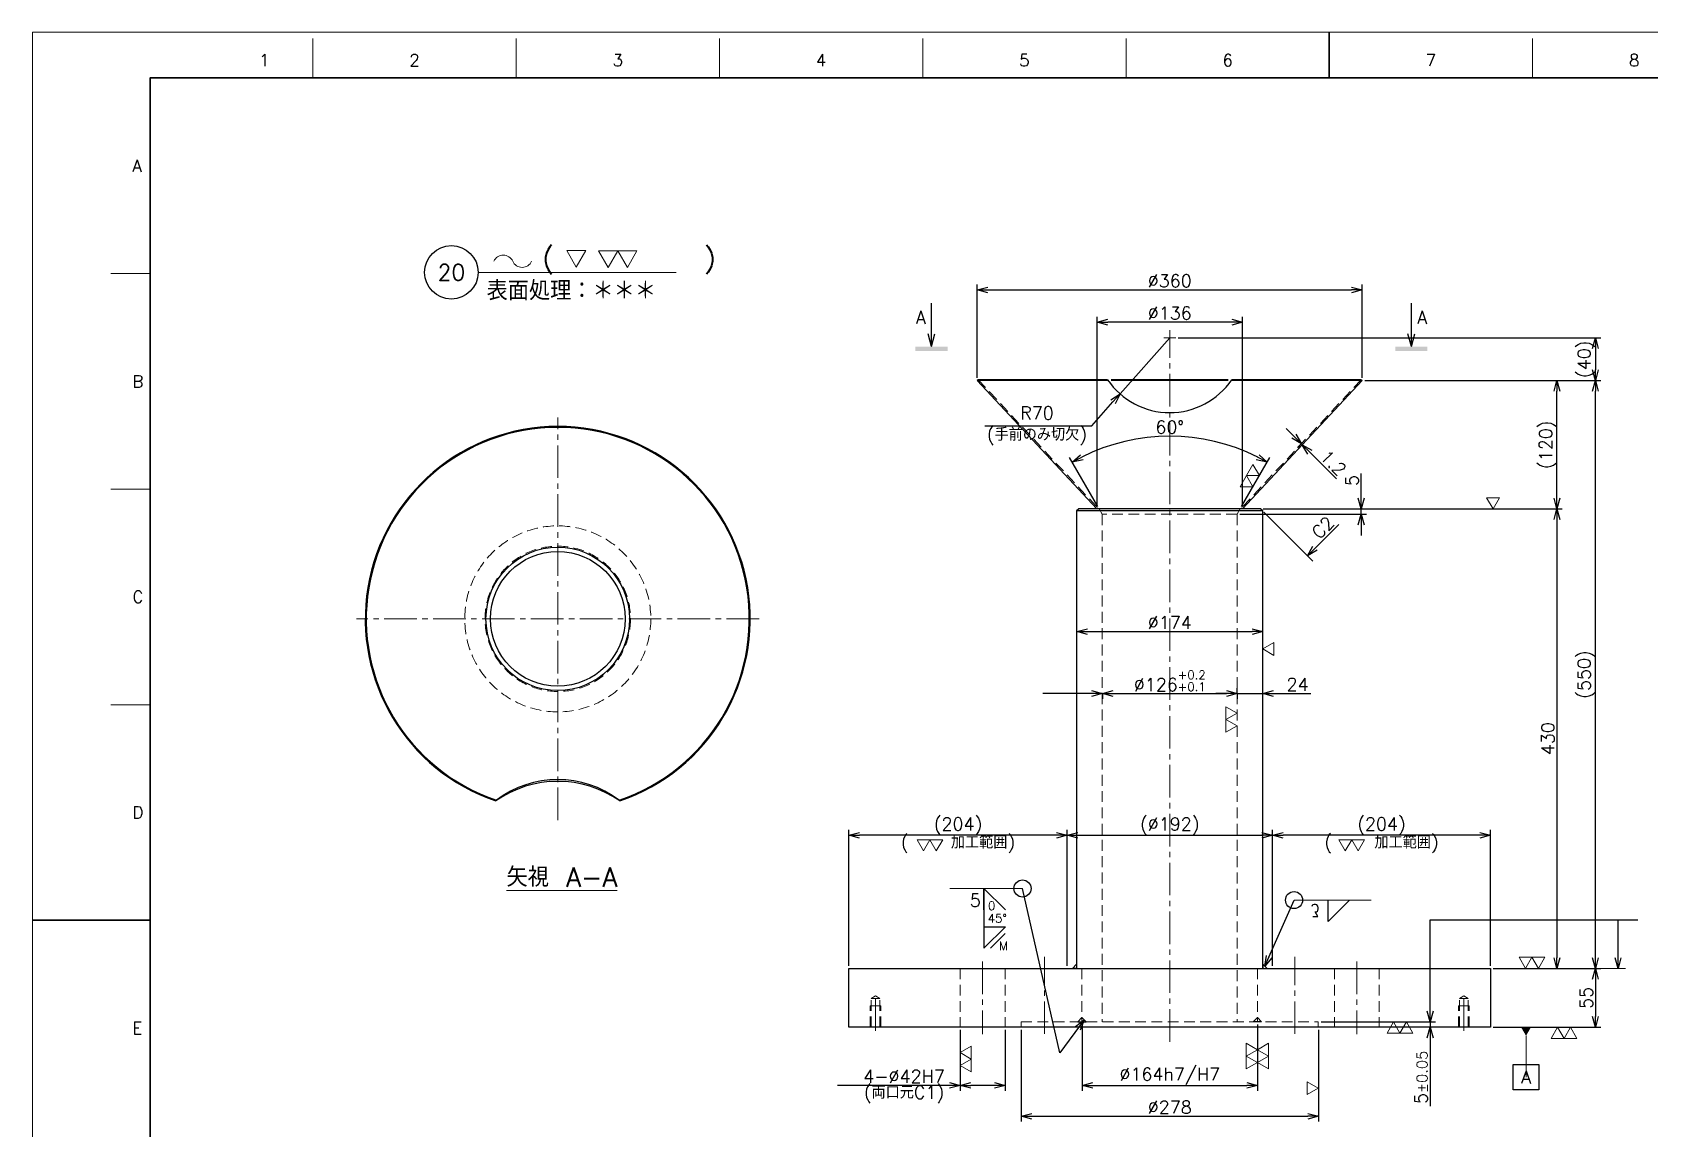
# Model space of a CAD drawing. Header units: millimetres. Extents: x 0 to 2352, y -34 to 1655.
# Drawn here: x 0 to 1512, y 630 to 1655 of the extents above; entities that cross this region are included whole.
import ezdxf
from ezdxf import colors
from ezdxf.entities.mleader import LeaderData, LeaderLine
from ezdxf.enums import TextEntityAlignment as Align
from ezdxf.math import Vec2, Vec3

# ---------------------------------------------------------------- set-up
doc = ezdxf.new("R2010")
doc.units = ezdxf.units.MM
doc.header["$LTSCALE"] = 1.6
doc.header["$PDMODE"] = 99
doc.header["$PDSIZE"] = 1
doc.linetypes.add('CENTER2', pattern=[28.575, 19.05, -3.175, 3.175, -3.175])
doc.linetypes.add('HIDDEN', pattern=[9.525, 6.35, -3.175])
for name, color, linetype, lineweight in [('01_NORMAL', 7, 'Continuous', 25), ('04_HIDDEN', 2, 'HIDDEN', 13), ('05_CENTER', 4, 'CENTER2', 13), ('07_TEXT', 3, 'Continuous', 13), ('08_DIM', 3, 'Continuous', 13), ('90_FRAME', 5, 'Continuous', 35)]:
    doc.layers.add(name, color=color, linetype=linetype, lineweight=lineweight)
doc.layers.add('91_BLANK', color=5, linetype='Continuous', lineweight=0, plot=False)
doc.styles.add('KSS_TXT', font='txt.shx', dxfattribs={"bigfont": 'extfont2.shx'})
doc.styles.get("Standard").update_dxf_attribs({"font": 'txt.shx', "bigfont": 'extfont2.shx'})
doc.dimstyles.new('KSS_DIM', dxfattribs={"dimscale": 4, "dimtxt": 3, "dimasz": 2.5, "dimexe": 1.25, "dimexo": 0.625, "dimtad": 1, "dimdsep": 46, "dimtxsty": 'KSS_TXT', "dimblk": 'OPEN30', "dimcen": 0, "dimazin": 2, "dimtfac": 0.75, "dimtmove": 0, "dimatfit": 3, "dimldrblk": 'OPEN30', "dimfxl": 1.25, "dimtolj": 1, "dimarcsym": 0})
doc.dimstyles.new('KSS_DIM$4', dxfattribs={"dimscale": 4, "dimtxt": 3, "dimasz": 2.5, "dimexe": 1.25, "dimexo": 0.625, "dimtad": 1, "dimtih": 1, "dimtoh": 1, "dimdsep": 46, "dimtxsty": 'KSS_TXT', "dimblk": 'OPEN30', "dimcen": 0, "dimse1": 1, "dimazin": 2, "dimtfac": 0.75, "dimtofl": 0, "dimtmove": 0, "dimatfit": 3, "dimldrblk": 'OPEN30', "dimfxl": 1.25, "dimtolj": 1, "dimarcsym": 0})

# ---------------------------------------------------------------- blocks, each defined once
blk = doc.blocks.new('AM_BALLOON1')
at = {"transparency": 16777216}
blk.add_circle((0, 0), 5, dxfattribs=at)
blk.add_attdef('B_NUMBER', text='', height=3, dxfattribs=at).set_placement((0, 0), align=Align.MIDDLE_CENTER)
blk = doc.blocks.new('_OPEN')
at = {"color": 0, "linetype": 'ByBlock'}
for p, q in [((-1, 0.17), (0, 0)), ((0, 0), (-1, -0.17)), ((0, 0), (-1, 0))]:
    blk.add_line(p, q, dxfattribs=at)
blk = doc.blocks.new('p1ba01')
for p, q in [((0, 0), (-1.5, 2.6)), ((-1.5, 2.6), (1.5, 2.6)), ((1.5, 2.6), (0, 0))]:
    blk.add_line(p, q)
blk = doc.blocks.new('p1ba02')
for p, q in [((-1.5, 2.6), (1.5, 2.6)), ((0, 0), (-1.5, 2.6)), ((1.5, 2.6), (0, 0)), ((3, 0), (1.5, 2.6)), ((1.5, 2.6), (4.5, 2.6)), ((4.5, 2.6), (3, 0))]:
    blk.add_line(p, q)
blk = doc.blocks.new('_Open30')
at = {"color": 0, "linetype": 'ByBlock', "lineweight": -2}
for p, q in [((-1, 0.27), (0, 0)), ((0, 0), (-1, -0.27)), ((0, 0), (-1, 0))]:
    blk.add_line(p, q, dxfattribs=at)
blk = doc.blocks.new('*D142')
at = {"layer": '08_DIM', "color": 0, "lineweight": -2, "transparency": 16777216}
for p, q in [((1000.6, 1037), (1000.6, 1031.9)), ((1010.6, 1036.9), (1116.6, 1036.9)), ((1126.6, 1036.9), (1126.6, 1031.9))]:
    blk.add_line(p, q, dxfattribs=at)
at = {"layer": 'Defpoints', "color": 0, "transparency": 16777216}
for p in [(1000.6, 1039.5), (1126.6, 1039.4), (1126.6, 1036.9)]:
    blk.add_point(p, dxfattribs=at)
at = {"layer": '08_DIM', "color": 0, "lineweight": -2, "transparency": 16777216, "xscale": 10, "yscale": 10, "zscale": 10, "rotation": 180}
blk.add_blockref('_Open30', (1000.6, 1036.9), dxfattribs=at)
at = {"layer": '08_DIM', "color": 0, "lineweight": -2, "transparency": 16777216, "xscale": 10, "yscale": 10, "zscale": 10}
blk.add_blockref('_Open30', (1126.6, 1036.9), dxfattribs=at)
at = {"layer": '08_DIM', "color": 0, "transparency": 16777216, "insert": (1063.6, 1048.8), "char_height": 12, "attachment_point": 5, "style": 'KSS_TXT'}
blk.add_mtext('%%C126{\\H8.000000;\\S+0.2^ +0.1;}', dxfattribs=at)
blk = doc.blocks.new('*D143')
at = {"layer": '08_DIM', "color": 0, "lineweight": -2, "transparency": 16777216}
for p, q in [((976.6, 1094.1), (976.6, 1099.8)), ((986.6, 1094.8), (1140.6, 1094.8)), ((1150.6, 1094.1), (1150.6, 1099.8))]:
    blk.add_line(p, q, dxfattribs=at)
at = {"layer": 'Defpoints', "color": 0, "transparency": 16777216}
for p in [(976.6, 1091.6), (1150.6, 1094.8), (1150.6, 1091.6)]:
    blk.add_point(p, dxfattribs=at)
at = {"layer": '08_DIM', "color": 0, "lineweight": -2, "transparency": 16777216, "xscale": 10, "yscale": 10, "zscale": 10, "rotation": 180}
blk.add_blockref('_Open30', (976.6, 1094.8), dxfattribs=at)
at = {"layer": '08_DIM', "color": 0, "lineweight": -2, "transparency": 16777216, "xscale": 10, "yscale": 10, "zscale": 10}
blk.add_blockref('_Open30', (1150.6, 1094.8), dxfattribs=at)
at = {"layer": '08_DIM', "color": 0, "transparency": 16777216, "insert": (1063.6, 1103.3), "char_height": 12, "attachment_point": 5, "style": 'KSS_TXT'}
blk.add_mtext('\\A1;%%C174', dxfattribs=at)
blk = doc.blocks.new('*D144')
at = {"layer": '08_DIM', "color": 0, "lineweight": -2, "transparency": 16777216}
for p, q in [((981.6, 727.2), (981.6, 665.3)), ((1145.6, 727.2), (1145.6, 665.3)), ((991.6, 670.3), (1135.6, 670.3))]:
    blk.add_line(p, q, dxfattribs=at)
at = {"layer": 'Defpoints', "color": 0, "transparency": 16777216}
for p in [(981.6, 729.7), (1145.6, 729.7), (1145.6, 670.3)]:
    blk.add_point(p, dxfattribs=at)
at = {"layer": '08_DIM', "color": 0, "lineweight": -2, "transparency": 16777216, "xscale": 10, "yscale": 10, "zscale": 10, "rotation": 180}
blk.add_blockref('_Open30', (981.6, 670.3), dxfattribs=at)
at = {"layer": '08_DIM', "color": 0, "lineweight": -2, "transparency": 16777216, "xscale": 10, "yscale": 10, "zscale": 10}
blk.add_blockref('_Open30', (1145.6, 670.3), dxfattribs=at)
at = {"layer": '08_DIM', "color": 0, "transparency": 16777216, "insert": (1063.6, 678.8), "char_height": 12, "attachment_point": 5, "style": 'KSS_TXT'}
blk.add_mtext('\\A1;%%C164h7/H7', dxfattribs=at)
blk = doc.blocks.new('*D145')
at = {"layer": '08_DIM', "color": 0, "lineweight": -2, "transparency": 16777216}
for p, q in [((924.6, 722.2), (924.6, 636.4)), ((1202.6, 722.2), (1202.6, 636.4)), ((934.6, 641.4), (1192.6, 641.4))]:
    blk.add_line(p, q, dxfattribs=at)
at = {"layer": 'Defpoints', "color": 0, "transparency": 16777216}
for p in [(924.6, 724.7), (1202.6, 724.7), (1202.6, 641.4)]:
    blk.add_point(p, dxfattribs=at)
at = {"layer": '08_DIM', "color": 0, "lineweight": -2, "transparency": 16777216, "xscale": 10, "yscale": 10, "zscale": 10, "rotation": 180}
blk.add_blockref('_Open30', (924.6, 641.4), dxfattribs=at)
at = {"layer": '08_DIM', "color": 0, "lineweight": -2, "transparency": 16777216, "xscale": 10, "yscale": 10, "zscale": 10}
blk.add_blockref('_Open30', (1202.6, 641.4), dxfattribs=at)
at = {"layer": '08_DIM', "color": 0, "transparency": 16777216, "insert": (1063.6, 649.9), "char_height": 12, "attachment_point": 5, "style": 'KSS_TXT'}
blk.add_mtext('\\A1;%%C278', dxfattribs=at)
blk = doc.blocks.new('*D146')
at = {"layer": '08_DIM', "color": 0, "lineweight": -2, "transparency": 16777216}
for p, q in [((1116.6, 1036.9), (1106.6, 1036.9)), ((1126.6, 1037), (1126.6, 1041.9)), ((1126.6, 1036.9), (1150.6, 1036.9)), ((1150.6, 1037), (1150.6, 1041.9)), ((1150.6, 1036.9), (1195.6, 1036.9)), ((1160.6, 1036.9), (1170.6, 1036.9))]:
    blk.add_line(p, q, dxfattribs=at)
at = {"layer": 'Defpoints', "color": 0, "transparency": 16777216}
for p in [(1126.6, 1034.5), (1150.6, 1036.9), (1150.6, 1034.5)]:
    blk.add_point(p, dxfattribs=at)
at = {"layer": '08_DIM', "color": 0, "lineweight": -2, "transparency": 16777216, "xscale": 10, "yscale": 10, "zscale": 10}
blk.add_blockref('_Open30', (1126.6, 1036.9), dxfattribs=at)
at = {"layer": '08_DIM', "color": 0, "lineweight": -2, "transparency": 16777216, "xscale": 10, "yscale": 10, "zscale": 10, "rotation": 180}
blk.add_blockref('_Open30', (1150.6, 1036.9), dxfattribs=at)
at = {"layer": '08_DIM', "color": 0, "transparency": 16777216, "insert": (1183.1, 1045.4), "char_height": 12, "attachment_point": 5, "style": 'KSS_TXT'}
blk.add_mtext('\\A1;24', dxfattribs=at)
blk = doc.blocks.new('*D161')
at = {"layer": '08_DIM', "color": 0, "lineweight": -2, "transparency": 16777216}
for p, q in [((867.6, 722.2), (867.6, 665.3)), ((909.6, 722.2), (909.6, 665.3)), ((867.6, 670.3), (772.6, 670.3)), ((899.6, 670.3), (877.6, 670.3))]:
    blk.add_line(p, q, dxfattribs=at)
at = {"layer": 'Defpoints', "color": 0, "transparency": 16777216}
for p in [(867.6, 724.7), (909.6, 724.7), (867.6, 670.3)]:
    blk.add_point(p, dxfattribs=at)
at = {"layer": '08_DIM', "color": 0, "lineweight": -2, "transparency": 16777216, "xscale": 10, "yscale": 10, "zscale": 10, "rotation": 180}
blk.add_blockref('_Open30', (867.6, 670.3), dxfattribs=at)
at = {"layer": '08_DIM', "color": 0, "lineweight": -2, "transparency": 16777216, "xscale": 10, "yscale": 10, "zscale": 10}
blk.add_blockref('_Open30', (909.6, 670.3), dxfattribs=at)
at = {"layer": '08_DIM', "color": 0, "transparency": 16777216, "char_height": 12, "attachment_point": 5, "style": 'KSS_TXT'}
for s, insert in [('\\A1;4-%%C42H7', (815.1, 678.8)), ('\\A1;(両口元C1)', (815.1, 661.8))]:
    blk.add_mtext(s, dxfattribs=dict(at, insert=insert))
blk = doc.blocks.new('Weld-line')
blk.add_line((0, 0), (1, 0))
blk = doc.blocks.new('p1ba05')
for centre, start, end in [((-2.95, 0.29), 24.2276, 155.5758), ((0, 1.62), 204.2276, 335.5758)]:
    blk.add_arc(centre, 1.62, start, end)
blk = doc.blocks.new('*D169')
at = {"layer": '08_DIM', "color": 0, "lineweight": -2, "transparency": 16777216}
for p, q in [((990.6, 1287.4), (1010.5, 1309.8)), ((890.7, 1287.4), (990.6, 1287.4))]:
    blk.add_line(p, q, dxfattribs=at)
at = {"layer": 'Defpoints', "color": 0, "transparency": 16777216}
for p in [(1063.6, 1369.7), (1017.1, 1317.3)]:
    blk.add_point(p, dxfattribs=at)
at = {"layer": '08_DIM', "color": 0, "lineweight": -2, "transparency": 16777216, "xscale": 10, "yscale": 10, "zscale": 10, "rotation": 48.41792860624256}
blk.add_blockref('_Open30', (1017.1, 1317.3), dxfattribs=at)
at = {"layer": '08_DIM', "color": 0, "transparency": 16777216, "insert": (939.4, 1287.4), "char_height": 12, "attachment_point": 5, "style": 'KSS_TXT'}
blk.add_mtext('\\A1;R70\\P(手前のみ切欠)', dxfattribs=at)
blk = doc.blocks.new('*D170')
at = {"layer": '08_DIM', "color": 0, "lineweight": -2, "transparency": 16777216}
for p, q in [((1151.1, 1209.7), (1430.7, 1209.7)), ((1425.7, 1199.7), (1425.7, 789.7)), ((1366.1, 779.7), (1430.7, 779.7))]:
    blk.add_line(p, q, dxfattribs=at)
at = {"layer": 'Defpoints', "color": 0, "transparency": 16777216}
for p in [(1148.6, 1209.7), (1363.6, 779.7), (1425.7, 779.7)]:
    blk.add_point(p, dxfattribs=at)
at = {"layer": '08_DIM', "color": 0, "lineweight": -2, "transparency": 16777216, "xscale": 10, "yscale": 10, "zscale": 10}
for p, rotation in [((1425.7, 1209.7), 90), ((1425.7, 779.7), 270)]:
    blk.add_blockref('_Open30', p, dxfattribs=dict(at, rotation=rotation))
at = {"layer": '08_DIM', "color": 0, "transparency": 16777216, "insert": (1417.2, 994.7), "char_height": 12, "attachment_point": 5, "rotation": 90, "style": 'KSS_TXT'}
blk.add_mtext('\\A1;430', dxfattribs=at)
blk = doc.blocks.new('*D171')
at = {"layer": '08_DIM', "color": 0, "lineweight": -2, "transparency": 16777216}
for p, q in [((1246.1, 1329.7), (1430.7, 1329.7)), ((1425.7, 1219.7), (1425.7, 1319.7)), ((1151.1, 1209.7), (1430.7, 1209.7))]:
    blk.add_line(p, q, dxfattribs=at)
at = {"layer": 'Defpoints', "color": 0, "transparency": 16777216}
for p in [(1243.6, 1329.7), (1425.7, 1329.7), (1148.6, 1209.7)]:
    blk.add_point(p, dxfattribs=at)
at = {"layer": '08_DIM', "color": 0, "lineweight": -2, "transparency": 16777216, "xscale": 10, "yscale": 10, "zscale": 10}
for p, rotation in [((1425.7, 1329.7), 90), ((1425.7, 1209.7), 270)]:
    blk.add_blockref('_Open30', p, dxfattribs=dict(at, rotation=rotation))
at = {"layer": '08_DIM', "color": 0, "transparency": 16777216, "insert": (1417.2, 1269.7), "char_height": 12, "attachment_point": 5, "rotation": 90, "style": 'KSS_TXT'}
blk.add_mtext('\\A1;(120)', dxfattribs=at)
blk = doc.blocks.new('*D172')
at = {"layer": '08_DIM', "color": 0, "lineweight": -2, "transparency": 16777216}
for p, q in [((1366.1, 779.7), (1466.6, 779.7)), ((1461.6, 769.7), (1461.6, 734.7)), ((1366.1, 724.7), (1466.6, 724.7))]:
    blk.add_line(p, q, dxfattribs=at)
at = {"layer": 'Defpoints', "color": 0, "transparency": 16777216}
for p in [(1363.6, 779.7), (1363.6, 724.7), (1461.6, 724.7)]:
    blk.add_point(p, dxfattribs=at)
at = {"layer": '08_DIM', "color": 0, "lineweight": -2, "transparency": 16777216, "xscale": 10, "yscale": 10, "zscale": 10}
for p, rotation in [((1461.6, 779.7), 90), ((1461.6, 724.7), 270)]:
    blk.add_blockref('_Open30', p, dxfattribs=dict(at, rotation=rotation))
at = {"layer": '08_DIM', "color": 0, "transparency": 16777216, "insert": (1453.1, 752.2), "char_height": 12, "attachment_point": 5, "rotation": 90, "style": 'KSS_TXT'}
blk.add_mtext('\\A1;55', dxfattribs=at)
blk = doc.blocks.new('*D173')
at = {"layer": '08_DIM', "color": 0, "lineweight": -2, "transparency": 16777216}
for p, q in [((1246.1, 1329.7), (1466.6, 1329.7)), ((1461.6, 789.7), (1461.6, 1319.7)), ((1366.1, 779.7), (1466.6, 779.7))]:
    blk.add_line(p, q, dxfattribs=at)
at = {"layer": 'Defpoints', "color": 0, "transparency": 16777216}
for p in [(1243.6, 1329.7), (1461.6, 1329.7), (1363.6, 779.7)]:
    blk.add_point(p, dxfattribs=at)
at = {"layer": '08_DIM', "color": 0, "lineweight": -2, "transparency": 16777216, "xscale": 10, "yscale": 10, "zscale": 10}
for p, rotation in [((1461.6, 1329.7), 90), ((1461.6, 779.7), 270)]:
    blk.add_blockref('_Open30', p, dxfattribs=dict(at, rotation=rotation))
at = {"layer": '08_DIM', "color": 0, "transparency": 16777216, "insert": (1453.1, 1054.7), "char_height": 12, "attachment_point": 5, "rotation": 90, "style": 'KSS_TXT'}
blk.add_mtext('\\A1;(550)', dxfattribs=at)
blk = doc.blocks.new('*D174')
at = {"layer": '08_DIM', "color": 0, "lineweight": -2, "transparency": 16777216}
for p, q in [((1307.1, 739.7), (1307.1, 749.7)), ((1205.1, 729.7), (1312.1, 729.7)), ((1307.1, 729.7), (1307.1, 724.7)), ((1309.6, 724.7), (1302.1, 724.7)), ((1307.1, 714.7), (1307.1, 650.9))]:
    blk.add_line(p, q, dxfattribs=at)
at = {"layer": 'Defpoints', "color": 0, "transparency": 16777216}
for p in [(1202.6, 729.7), (1307.1, 724.7), (1312.1, 724.7)]:
    blk.add_point(p, dxfattribs=at)
at = {"layer": '08_DIM', "color": 0, "lineweight": -2, "transparency": 16777216, "xscale": 10, "yscale": 10, "zscale": 10}
for p, rotation in [((1307.1, 729.7), 270), ((1307.1, 724.7), 90)]:
    blk.add_blockref('_Open30', p, dxfattribs=dict(at, rotation=rotation))
at = {"layer": '08_DIM', "color": 0, "transparency": 16777216, "insert": (1298.6, 677.8), "char_height": 12, "attachment_point": 5, "rotation": 90, "style": 'KSS_TXT'}
blk.add_mtext('5{\\H10.000000;%%p0.05}', dxfattribs=at)
blk = doc.blocks.new('AM_DATUM')
at = {"transparency": 16777216}
blk.add_lwpolyline([(3, -3), (-3, -3), (-3, 3), (3, 3)], close=True, dxfattribs=at)
blk.add_attdef('DATUM', text='', height=3, dxfattribs=at).set_placement((0, 0), align=Align.MIDDLE)
blk = doc.blocks.new('_DatumFilled')
at = {"color": 0, "linetype": 'ByBlock'}
blk.add_solid([(0, 0.58), (-1, 0), (0, -0.58)], dxfattribs=at)
blk = doc.blocks.new('*D175')
at = {"layer": '08_DIM', "color": 0, "lineweight": -2, "transparency": 16777216}
for p, q in [((883.6, 1332.2), (883.6, 1419.5)), ((893.6, 1414.5), (1233.6, 1414.5)), ((1243.6, 1332.2), (1243.6, 1419.5))]:
    blk.add_line(p, q, dxfattribs=at)
at = {"layer": 'Defpoints', "color": 0, "transparency": 16777216}
for p in [(1243.6, 1414.5), (883.6, 1329.7), (1243.6, 1329.7)]:
    blk.add_point(p, dxfattribs=at)
at = {"layer": '08_DIM', "color": 0, "lineweight": -2, "transparency": 16777216, "xscale": 10, "yscale": 10, "zscale": 10, "rotation": 180}
blk.add_blockref('_Open30', (883.6, 1414.5), dxfattribs=at)
at = {"layer": '08_DIM', "color": 0, "lineweight": -2, "transparency": 16777216, "xscale": 10, "yscale": 10, "zscale": 10}
blk.add_blockref('_Open30', (1243.6, 1414.5), dxfattribs=at)
at = {"layer": '08_DIM', "color": 0, "transparency": 16777216, "insert": (1063.6, 1423), "char_height": 12, "attachment_point": 5, "style": 'KSS_TXT'}
blk.add_mtext('\\A1;%%C360', dxfattribs=at)
blk = doc.blocks.new('*D176')
at = {"layer": '08_DIM', "color": 0, "lineweight": -2, "transparency": 16777216}
for p, q in [((995.6, 1212.2), (995.6, 1389.3)), ((1121.6, 1384.3), (1005.6, 1384.3)), ((1131.6, 1212.2), (1131.6, 1389.3))]:
    blk.add_line(p, q, dxfattribs=at)
at = {"layer": 'Defpoints', "color": 0, "transparency": 16777216}
for p in [(995.6, 1384.3), (995.6, 1209.7), (1131.6, 1209.7)]:
    blk.add_point(p, dxfattribs=at)
at = {"layer": '08_DIM', "color": 0, "lineweight": -2, "transparency": 16777216, "xscale": 10, "yscale": 10, "zscale": 10, "rotation": 180}
blk.add_blockref('_Open30', (995.6, 1384.3), dxfattribs=at)
at = {"layer": '08_DIM', "color": 0, "lineweight": -2, "transparency": 16777216, "xscale": 10, "yscale": 10, "zscale": 10}
blk.add_blockref('_Open30', (1131.6, 1384.3), dxfattribs=at)
at = {"layer": '08_DIM', "color": 0, "transparency": 16777216, "insert": (1063.6, 1392.8), "char_height": 12, "attachment_point": 5, "style": 'KSS_TXT'}
blk.add_mtext('\\A1;%%C136', dxfattribs=at)
blk = doc.blocks.new('*D177')
at = {"layer": '08_DIM', "color": 0, "lineweight": -2, "transparency": 16777216}
for p, q in [((1242.6, 1219.7), (1242.6, 1242.7)), ((1129.1, 1204.7), (1247.6, 1204.7)), ((1151.1, 1209.7), (1247.6, 1209.7)), ((1242.6, 1204.7), (1242.6, 1209.7)), ((1242.6, 1194.7), (1242.6, 1184.7))]:
    blk.add_line(p, q, dxfattribs=at)
at = {"layer": 'Defpoints', "color": 0, "transparency": 16777216}
for p in [(1126.6, 1204.7), (1148.6, 1209.7), (1242.6, 1209.7)]:
    blk.add_point(p, dxfattribs=at)
at = {"layer": '08_DIM', "color": 0, "lineweight": -2, "transparency": 16777216, "xscale": 10, "yscale": 10, "zscale": 10}
for p, rotation in [((1242.6, 1209.7), 270), ((1242.6, 1204.7), 90)]:
    blk.add_blockref('_Open30', p, dxfattribs=dict(at, rotation=rotation))
at = {"layer": '08_DIM', "color": 0, "transparency": 16777216, "insert": (1234.1, 1236.2), "char_height": 12, "attachment_point": 5, "rotation": 90, "style": 'KSS_TXT'}
blk.add_mtext('\\A1;5', dxfattribs=at)
blk = doc.blocks.new('*D178')
at = {"layer": '08_DIM', "color": 0, "lineweight": -2, "transparency": 16777216}
for p, q in [((996.4, 1211.9), (970, 1257.6)), ((1130.7, 1211.9), (1157.1, 1257.6))]:
    blk.add_line(p, q, dxfattribs=at)
blk.add_arc((1063.6, 1095.6), 182.1, 63.1475, 116.8525, dxfattribs=at)
at = {"layer": 'Defpoints', "color": 0, "transparency": 16777216}
for p in [(1095.2, 1274.9), (997.7, 1209.7), (1000.6, 1204.7), (1126.6, 1204.7), (1129.4, 1209.7)]:
    blk.add_point(p, dxfattribs=at)
at = {"layer": '08_DIM', "color": 0, "lineweight": -2, "transparency": 16777216, "xscale": 10, "yscale": 10, "zscale": 10}
for p, rotation in [((972.5, 1253.2), 208.4262660073327), ((1154.6, 1253.2), 331.5737339926673)]:
    blk.add_blockref('_Open30', p, dxfattribs=dict(at, rotation=rotation))
at = {"layer": '08_DIM', "color": 0, "transparency": 16777216, "insert": (1063.6, 1286.1), "char_height": 12, "attachment_point": 5, "style": 'KSS_TXT'}
blk.add_mtext('\\A1;60%%d', dxfattribs=at)
blk = doc.blocks.new('*D179')
at = {"layer": '08_DIM', "color": 0, "lineweight": -2, "transparency": 16777216}
blk.add_line((1199.5, 1172.9), (1221.7, 1195), dxfattribs=at)
at = {"layer": 'Defpoints', "color": 0, "transparency": 16777216}
for p in [(1233.2, 1206.6), (1233.2, 1206.6), (1192.4, 1165.8)]:
    blk.add_point(p, dxfattribs=at)
at = {"layer": '08_DIM', "color": 0, "lineweight": -2, "transparency": 16777216, "xscale": 10, "yscale": 10, "zscale": 10, "rotation": 225.0000000000001}
blk.add_blockref('_Open30', (1192.4, 1165.8), dxfattribs=at)
at = {"layer": '08_DIM', "color": 0, "transparency": 16777216, "insert": (1206.8, 1192.2), "char_height": 12, "attachment_point": 5, "rotation": 45, "style": 'KSS_TXT'}
blk.add_mtext('\\A1;C2', dxfattribs=at)
blk = doc.blocks.new('*D180')
at = {"layer": '08_DIM', "color": 0, "lineweight": -2, "transparency": 16777216}
for p, q in [((1179.6, 1277.6), (1172.5, 1284.7)), ((1186.7, 1270.6), (1187.5, 1269.7)), ((1185.3, 1269.2), (1183.2, 1267)), ((1186.2, 1268.4), (1184, 1266.2)), ((1194.6, 1262.6), (1219.4, 1237.9))]:
    blk.add_line(p, q, dxfattribs=at)
at = {"layer": 'Defpoints', "color": 0, "transparency": 16777216}
for p in [(1187.1, 1271), (1187.5, 1269.7), (1188, 1270.1)]:
    blk.add_point(p, dxfattribs=at)
at = {"layer": '08_DIM', "color": 0, "lineweight": -2, "transparency": 16777216, "xscale": 10, "yscale": 10, "zscale": 10}
for p, rotation in [((1186.7, 1270.6), 315), ((1187.5, 1269.7), 135)]:
    blk.add_blockref('_Open30', p, dxfattribs=dict(at, rotation=rotation))
at = {"layer": '08_DIM', "color": 0, "transparency": 16777216, "insert": (1216.5, 1252.7), "char_height": 12, "attachment_point": 5, "rotation": 315, "style": 'KSS_TXT'}
blk.add_mtext('\\A1;1.2', dxfattribs=at)
blk = doc.blocks.new('*D181')
at = {"layer": '08_DIM', "color": 0, "lineweight": -2, "transparency": 16777216}
for p, q in [((967.6, 782.2), (967.6, 909.3)), ((1159.6, 782.2), (1159.6, 909.3)), ((977.6, 904.3), (1149.6, 904.3))]:
    blk.add_line(p, q, dxfattribs=at)
at = {"layer": 'Defpoints', "color": 0, "transparency": 16777216}
for p in [(1159.6, 904.3), (967.6, 779.7), (1159.6, 779.7)]:
    blk.add_point(p, dxfattribs=at)
at = {"layer": '08_DIM', "color": 0, "lineweight": -2, "transparency": 16777216, "xscale": 10, "yscale": 10, "zscale": 10, "rotation": 180}
blk.add_blockref('_Open30', (967.6, 904.3), dxfattribs=at)
at = {"layer": '08_DIM', "color": 0, "lineweight": -2, "transparency": 16777216, "xscale": 10, "yscale": 10, "zscale": 10}
blk.add_blockref('_Open30', (1159.6, 904.3), dxfattribs=at)
at = {"layer": '08_DIM', "color": 0, "transparency": 16777216, "insert": (1063.6, 912.8), "char_height": 12, "attachment_point": 5, "style": 'KSS_TXT'}
blk.add_mtext('\\A1;(%%C192)', dxfattribs=at)
blk = doc.blocks.new('*D182')
at = {"layer": '08_DIM', "color": 0, "lineweight": -2, "transparency": 16777216}
for p, q in [((1159.6, 782.2), (1159.6, 909.3)), ((1363.6, 782.2), (1363.6, 909.3)), ((1353.6, 904.3), (1169.6, 904.3))]:
    blk.add_line(p, q, dxfattribs=at)
at = {"layer": 'Defpoints', "color": 0, "transparency": 16777216}
for p in [(1159.6, 904.3), (1159.6, 779.7), (1363.6, 779.7)]:
    blk.add_point(p, dxfattribs=at)
at = {"layer": '08_DIM', "color": 0, "lineweight": -2, "transparency": 16777216, "xscale": 10, "yscale": 10, "zscale": 10, "rotation": 180}
blk.add_blockref('_Open30', (1159.6, 904.3), dxfattribs=at)
at = {"layer": '08_DIM', "color": 0, "lineweight": -2, "transparency": 16777216, "xscale": 10, "yscale": 10, "zscale": 10}
blk.add_blockref('_Open30', (1363.6, 904.3), dxfattribs=at)
at = {"layer": '08_DIM', "color": 0, "transparency": 16777216, "char_height": 12, "attachment_point": 5, "style": 'KSS_TXT'}
for s, insert in [('\\A1;(204)', (1261.6, 912.8)), ('\\A1;(\u3000\u3000\u3000加工範囲)', (1261.6, 895.8))]:
    blk.add_mtext(s, dxfattribs=dict(at, insert=insert))
blk = doc.blocks.new('*D183')
at = {"layer": '08_DIM', "color": 0, "lineweight": -2, "transparency": 16777216}
for p, q in [((763.6, 782.2), (763.6, 909.3)), ((967.6, 782.2), (967.6, 909.3)), ((957.6, 904.3), (773.6, 904.3))]:
    blk.add_line(p, q, dxfattribs=at)
at = {"layer": 'Defpoints', "color": 0, "transparency": 16777216}
for p in [(763.6, 904.3), (763.6, 779.7), (967.6, 779.7)]:
    blk.add_point(p, dxfattribs=at)
at = {"layer": '08_DIM', "color": 0, "lineweight": -2, "transparency": 16777216, "xscale": 10, "yscale": 10, "zscale": 10, "rotation": 180}
blk.add_blockref('_Open30', (763.6, 904.3), dxfattribs=at)
at = {"layer": '08_DIM', "color": 0, "lineweight": -2, "transparency": 16777216, "xscale": 10, "yscale": 10, "zscale": 10}
blk.add_blockref('_Open30', (967.6, 904.3), dxfattribs=at)
at = {"layer": '08_DIM', "color": 0, "transparency": 16777216, "char_height": 12, "attachment_point": 5, "style": 'KSS_TXT'}
for s, insert in [('\\A1;(204)', (865.6, 912.8)), ('\\A1;(\u3000\u3000\u3000加工範囲)', (865.6, 895.8))]:
    blk.add_mtext(s, dxfattribs=dict(at, insert=insert))
blk = doc.blocks.new('seca03')
for q in [(0, 10.64), (-0.8, 3.5), (0.8, 3.5)]:
    blk.add_line((0, 0.5), q)
blk.add_solid([(-3.76, -0.5), (3.76, -0.5), (-3.76, 0.5), (3.76, 0.5)])
blk.add_attdef('A', text='', height=3).set_placement((-2.5, 7.37), align=Align.MIDDLE)
blk = doc.blocks.new('seca04')
for q in [(0, 10.64), (-0.8, 3.5), (0.8, 3.5)]:
    blk.add_line((0, 0.5), q)
blk.add_solid([(3.76, -0.5), (-3.76, -0.5), (3.76, 0.5), (-3.76, 0.5)])
blk.add_attdef('A', text='', height=3).set_placement((2.5, 7.37), align=Align.MIDDLE)
blk = doc.blocks.new('*D188')
at = {"layer": '08_DIM', "color": 0, "lineweight": -2, "transparency": 16777216}
for p, q in [((1071.6, 1369.7), (1466.6, 1369.7)), ((1461.6, 1359.7), (1461.6, 1339.7)), ((1246.1, 1329.7), (1466.6, 1329.7))]:
    blk.add_line(p, q, dxfattribs=at)
at = {"layer": 'Defpoints', "color": 0, "transparency": 16777216}
for p in [(1069.1, 1369.7), (1243.6, 1329.7), (1461.6, 1329.7)]:
    blk.add_point(p, dxfattribs=at)
at = {"layer": '08_DIM', "color": 0, "lineweight": -2, "transparency": 16777216, "xscale": 10, "yscale": 10, "zscale": 10}
for p, rotation in [((1461.6, 1369.7), 90), ((1461.6, 1329.7), 270)]:
    blk.add_blockref('_Open30', p, dxfattribs=dict(at, rotation=rotation))
at = {"layer": '08_DIM', "color": 0, "transparency": 16777216, "insert": (1453.1, 1349.7), "char_height": 12, "attachment_point": 5, "rotation": 90, "style": 'KSS_TXT'}
blk.add_mtext('\\A1;(40)', dxfattribs=at)

msp = doc.modelspace()

# ---------------------------------------------------------------- linework, layer by layer
at = {"color": 0}
for p, q in [((884.428, 1330.506), (883.551, 1329.688)), ((883.551, 1329.688), (995.551, 1209.688)), ((1243.551, 1329.688), (1131.551, 1209.688)), ((1242.674, 1330.506), (1243.551, 1329.688)), ((1150.551, 1207.688), (976.551, 1207.688)), ((433.33, 936.368), (433.891, 937.104)), ((549.344, 936.368), (548.783, 937.104))]:
    msp.add_line(p, q, dxfattribs=at)
for p, q in [((1006.105, 1329.688), (883.551, 1329.688)), ((1005.544, 1330.506), (884.428, 1330.506)), ((1118.216, 1330.506), (1008.886, 1330.506)), ((1118.216, 1329.688), (1008.886, 1329.688)), ((1243.551, 1329.688), (1120.997, 1329.688)), ((1242.674, 1330.506), (1121.558, 1330.506))]:
    msp.add_line(p, q)
at = {"color": 3}
for p, q in [((889.885, 854.509), (909.885, 834.509)), ((889.885, 834.509), (889.885, 854.509)), ((889.885, 854.509), (889.885, 798.509)), ((1231.843, 843.637), (1211.843, 823.637)), ((1211.843, 823.637), (1211.843, 843.637)), ((889.885, 818.509), (909.885, 818.509)), ((909.885, 818.509), (889.885, 798.509)), ((909.735, 812.473), (895.92, 798.657))]:
    msp.add_line(p, q, dxfattribs=at)
at = {"color": 0}
for points in [[(976.551, 779.688), (1150.551, 779.688), (1150.551, 1207.688), (1148.551, 1209.688), (978.551, 1209.688), (976.551, 1207.688)], [(763.551, 779.688), (1363.551, 779.688), (1363.551, 724.688), (763.551, 724.688)]]:
    msp.add_lwpolyline(points, close=True, dxfattribs=at)
at = {"color": 3}
for points in [[(976.551, 779.688), (972.551, 779.688), (972.551, 779.688), (976.551, 783.688)], [(1150.551, 779.688), (1154.551, 779.688), (1154.551, 779.688), (1150.551, 783.688)]]:
    msp.add_lwpolyline(points, close=True, dxfattribs=at)
for points in [[(977.551, 729.688), (985.551, 729.688), (985.551, 729.688), (981.551, 733.688)], [(981.551, 733.688), (977.551, 729.688), (977.551, 729.688)], [(1149.551, 729.688), (1141.551, 729.688), (1141.551, 729.688), (1145.551, 733.688)], [(1145.551, 733.688), (1149.551, 729.688), (1149.551, 729.688)]]:
    msp.add_lwpolyline(points, dxfattribs=at)
at = {"color": 0}
for radius in [67.123, 63]:
    msp.add_circle((491.337, 1106.765), radius, dxfattribs=at)
at = {"color": 3}
for centre in [(925.885, 854.509), (1179.843, 843.637)]:
    msp.add_circle(centre, 8, dxfattribs=at)
msp.add_arc((1063.551, 1369.688), 70, 214.037244, 325.962756)
at = {"color": 0}
for radius, start, end in [(180, 288.799776, 251.200224), (179.123, 288.705584, 251.294416)]:
    msp.add_arc((491.337, 1106.765), radius, start, end, dxfattribs=at)
at = {"color": 3}
for centre, start, end in [((995.551, 1209.688), 0, 43.025066), ((1131.551, 1209.688), 136.974934, 180)]:
    msp.add_arc(centre, 1.03, start, end, dxfattribs=at)
at = {"layer": '01_NORMAL'}
for centre, radius, start, end in [((491.337, 853.897), 100.828, 54.878741, 125.121259), ((491.337, 861.07), 95.295, 52.927785, 127.072215)]:
    msp.add_arc(centre, radius, start, end, dxfattribs=at)
at = {"layer": '04_HIDDEN'}
for p, q in [((884.428, 1330.506), (996.428, 1210.506)), ((1242.674, 1330.506), (1130.674, 1210.506)), ((995.551, 1209.688), (996.428, 1210.506)), ((1131.551, 1209.688), (1130.674, 1210.506)), ((1000.551, 1204.688), (997.664, 1209.688)), ((1000.551, 1204.688), (1000.551, 729.688)), ((1126.551, 1204.688), (1000.551, 1204.688)), ((1126.551, 1204.688), (1129.438, 1209.688)), ((1126.551, 1204.688), (1126.551, 729.688)), ((981.551, 779.688), (981.551, 729.688)), ((1145.551, 779.688), (1145.551, 729.688)), ((783.551, 724.688), (783.551, 744.688)), ((783.551, 744.688), (793.551, 744.688)), ((788.551, 753.997), (784.551, 751.688)), ((784.551, 724.688), (784.551, 751.688)), ((784.551, 751.688), (792.551, 751.688)), ((792.551, 751.688), (788.551, 753.997)), ((792.551, 724.688), (792.551, 751.688)), ((793.551, 724.688), (793.551, 744.688)), ((1333.551, 724.688), (1333.551, 744.688)), ((1343.551, 744.688), (1333.551, 744.688)), ((1334.551, 751.688), (1338.551, 753.997)), ((1334.551, 724.688), (1334.551, 751.688)), ((1342.551, 751.688), (1334.551, 751.688)), ((1338.551, 753.997), (1342.551, 751.688)), ((1342.551, 724.688), (1342.551, 751.688)), ((1343.551, 724.688), (1343.551, 744.688)), ((924.551, 724.688), (924.551, 729.688)), ((924.551, 729.688), (1202.551, 729.688)), ((1202.551, 729.688), (1202.551, 724.688))]:
    msp.add_line(p, q, dxfattribs=at)
at = {"layer": '04_HIDDEN', "color": 9}
for p, q in [((867.551, 779.688), (867.551, 724.688)), ((909.551, 779.688), (909.551, 724.688)), ((1217.551, 779.688), (1217.551, 724.688)), ((1259.551, 779.688), (1259.551, 724.688))]:
    msp.add_line(p, q, dxfattribs=at)
at = {"layer": '04_HIDDEN'}
for radius in [87, 68]:
    msp.add_circle((491.337, 1106.765), radius, dxfattribs=at)
at = {"layer": '05_CENTER'}
for p, q in [((1063.551, 711.001), (1063.551, 1376.933)), ((1057.953, 1369.688), (1069.149, 1369.688)), ((491.337, 918.519), (491.337, 1295.01)), ((679.583, 1106.765), (303.092, 1106.765)), ((946.551, 718.387), (946.551, 790.591)), ((1180.551, 718.387), (1180.551, 790.591)), ((788.551, 721.3), (788.551, 756.793)), ((1338.551, 721.3), (1338.551, 756.793))]:
    msp.add_line(p, q, dxfattribs=at)
at = {"layer": '05_CENTER', "color": 9}
for p, q in [((888.551, 786.136), (888.551, 718.239)), ((1238.551, 786.136), (1238.551, 718.239))]:
    msp.add_line(p, q, dxfattribs=at)
at = {"layer": '08_DIM'}
for p, q in [((416.879, 1430.928), (601.937, 1430.928)), ((1017.093, 1317.327), (1063.551, 1369.688)), ((1466.611, 779.688), (1489.759, 779.688))]:
    msp.add_line(p, q, dxfattribs=at)
at = {"layer": '90_FRAME', "color": 4, "lineweight": 13}
for p, q in [((262.346, 1613), (262.346, 1649.812)), ((452.437, 1613), (452.437, 1649.812)), ((642.528, 1613), (642.528, 1649.812)), ((832.619, 1613), (832.619, 1649.812)), ((1022.71, 1613), (1022.71, 1649.812)), ((1402.891, 1613), (1402.891, 1649.812)), ((110.322, 1429.72), (73.51, 1429.72)), ((110.322, 1228.088), (73.51, 1228.088)), ((110.322, 1026.456), (73.51, 1026.456))]:
    msp.add_line(p, q, dxfattribs=at)
at = {"layer": '90_FRAME'}
for p, q in [((1212.8, 1655.492), (1212.8, 1613)), ((0, 824.824), (110.322, 824.824))]:
    msp.add_line(p, q, dxfattribs=at)
msp.add_lwpolyline([(110.322, 36.647), (2315.279, 36.647), (2315.279, 1613), (110.322, 1613)], close=True, dxfattribs=at)
at = {"layer": '91_BLANK'}
msp.add_lwpolyline([(0, 0), (2352.09, 0), (2352.09, 1655.492), (0, 1655.492)], close=True, dxfattribs=at)

# ---------------------------------------------------------------- block references
at = {"xscale": 4, "yscale": 4, "zscale": 4}
for name, p in [('seca03', (840.858, 1359.415)), ('seca04', (1289.59, 1359.415))]:
    msp.add_blockref(name, p, dxfattribs=at).add_auto_attribs({'A': 'A'})
at = {"layer": '08_DIM'}
for name, p, xscale, yscale, zscale in [('p1ba05', (458.056, 1435.602), 6, 6, 6), ('p1ba01', (508.677, 1435.697), 6, 6, 6), ('p1ba02', (538.422, 1435.602), 6, 6, 6), ('p1ba01', (1365.953, 1209.688), 4, 4, 4), ('p1ba02', (833.265, 889.706), 4, 4, 4), ('p1ba02', (1227.724, 889.706), 4, 4, 4), ('Weld-line', (1179.843, 843.637), 72, 72, 72), ('p1ba02', (1396.351, 779.688), 4, 4, 4)]:
    msp.add_blockref(name, p, dxfattribs=dict(at, xscale=xscale, yscale=yscale, zscale=zscale))
for name, p, xscale, yscale, zscale, rotation in [('p1ba02', (1141.4, 1230.407), 4, 4, 4, 59.99999999999971), ('p1ba01', (1150.551, 1078.589), 4.000000000000002, 4.000000000000002, 4.000000000000002, 270), ('p1ba02', (1126.551, 1006.598), 4.000000000000002, 4.000000000000002, 4.000000000000002, 89.99999999999999), ('Weld-line', (925.885, 854.509), 68, 68, 68, 180), ('p1ba02', (1284.86, 729.688), 4, 4, 4, 180), ('p1ba02', (1438.336, 724.688), 4, 4, 4, 180), ('p1ba02', (867.551, 688.928), -4, 4, 4, 270), ('p1ba02', (1145.551, 691.689), 4, 4, 4, 89.99999999999999), ('p1ba02', (1145.551, 691.689), -4, 4, 4, 270), ('p1ba01', (1202.551, 667.608), 4, 4, 4, 90)]:
    msp.add_blockref(name, p, dxfattribs=dict(at, xscale=xscale, yscale=yscale, zscale=zscale, rotation=rotation))

# ---------------------------------------------------------------- texts
at = {"color": 3, "text_generation_flag": 4, "width": 0.9}
msp.add_attdef('3', text='', height=11.2, dxfattribs=at).set_placement((1203.843, 839.637), align=Align.RIGHT)
at = {"layer": '07_TEXT', "style": 'KSS_TXT'}
msp.add_text('(        )', height=18, dxfattribs=at).set_placement((476.903, 1435.246))
at = {"layer": '07_TEXT', "insert": (424.811, 1422.849), "char_height": 18, "attachment_point": 1, "style": 'KSS_TXT'}
msp.add_mtext('表面処理：＊＊＊', dxfattribs=at)
at = {"layer": '08_DIM', "style": 'KSS_TXT'}
msp.add_text('%%u矢視 A-A', height=18, dxfattribs=at).set_placement((443.442, 856.156))
at = {"layer": '08_DIM'}
for s, height, p in [('5', 12, (876.638, 837.425)), ('0', 8, (893.615, 834.359)), ('45°', 8, (893.447, 822.578)), ('M', 8, (904.061, 796.88))]:
    msp.add_text(s, height=height, dxfattribs=at).set_placement(p)
at = {"layer": '90_FRAME', "color": 0, "lineweight": 13, "style": 'KSS_TXT'}
for s, p in [('1', (216.91, 1620.332)), ('2', (357.392, 1620.332)), ('3', (547.482, 1620.332)), ('4', (737.573, 1620.332)), ('5', (927.664, 1620.332)), ('6', (1117.755, 1620.332)), ('7', (1307.846, 1620.332)), ('8', (1497.937, 1620.332))]:
    msp.add_text(s, height=11.36, dxfattribs=at).set_placement(p, align=Align.BOTTOM_CENTER)
for s, p in [('A', (93.599, 1530.536)), ('B', (93.599, 1328.904)), ('C', (93.599, 1127.272)), ('D', (93.599, 925.64)), ('E', (93.599, 724.008))]:
    msp.add_text(s, height=11.36, dxfattribs=at).set_placement(p, align=Align.MIDDLE_LEFT)

# ---------------------------------------------------------------- dimensions: what is measured, and where the dimension line sits
at = {"layer": '08_DIM'}
for base, p1, p2, text, picture, middle in [((1243.551, 1414.524), (883.551, 1329.688), (1243.551, 1329.688), '%%C<>', '*D175', (1063.551, 1423.024)), ((995.551, 1384.288), (1131.551, 1209.688), (995.551, 1209.688), '%%C<>', '*D176', (1063.551, 1392.788)), ((1150.551, 1094.808), (976.551, 1091.637), (1150.551, 1091.637), '%%C<>', '*D143', (1063.551, 1103.308)), ((1159.551, 904.263), (967.551, 779.688), (1159.551, 779.688), '(%%C<>)', '*D181', (1063.551, 912.763)), ((1145.551, 670.294), (981.551, 729.688), (1145.551, 729.688), '%%C<>h7/H7', '*D144', (1063.551, 678.794)), ((1202.551, 641.385), (924.551, 724.688), (1202.551, 724.688), '%%C<>', '*D145', (1063.551, 649.885))]:
    dim = msp.add_linear_dim(base=base, p1=p1, p2=p2, text=text, dimstyle='KSS_DIM', dxfattribs=at)
    dim.commit()
    dim.dimension.update_dxf_attribs({"geometry": picture, "text_midpoint": middle})
dim = msp.add_radius_dim(center=(1063.551, 1369.688), mpoint=(1017.093, 1317.327), dimstyle='KSS_DIM$4', override={"dimpost": 'R<>\\X(手前のみ切欠)'}, dxfattribs=at)
dim.commit()
dim.dimension.update_dxf_attribs({"geometry": '*D169', "text_midpoint": (939.382, 1287.449), "dimtype": 164})
for base, p1, angle, picture, middle in [((1461.611, 1329.688), (1069.149, 1369.688), 270, '*D188', (1453.111, 1349.688)), ((1425.749, 1329.688), (1148.551, 1209.688), 90, '*D171', (1417.249, 1269.688)), ((1461.611, 1329.688), (1363.551, 779.688), 90, '*D173', (1453.095, 1054.688))]:
    dim = msp.add_linear_dim(base=base, p1=p1, p2=(1243.551, 1329.688), angle=angle, text='(<>)', dimstyle='KSS_DIM', dxfattribs=at)
    dim.commit()
    dim.dimension.update_dxf_attribs({"geometry": picture, "text_midpoint": middle})
dim = msp.add_angular_dim_2l(base=(1095.165, 1274.863), line1=((1000.551, 1204.688), (997.664, 1209.688)), line2=((1126.551, 1204.688), (1129.438, 1209.688)), dimstyle='KSS_DIM', dxfattribs=at)
dim.commit()
dim.dimension.update_dxf_attribs({"geometry": '*D178', "text_midpoint": (1063.551, 1286.129)})
for base, p1, p2, angle, picture, middle in [((1187.536, 1269.702), (1187.115, 1270.979), (1187.964, 1270.13), 315, '*D180', (1216.528, 1252.732)), ((1242.617, 1209.688), (1126.551, 1204.688), (1148.551, 1209.688), 90, '*D177', (1234.108, 1236.188)), ((1425.749, 779.688), (1148.551, 1209.688), (1363.551, 779.688), 90, '*D170', (1417.249, 994.688)), ((1461.611, 724.688), (1363.551, 779.688), (1363.551, 724.688), 90, '*D172', (1453.095, 752.188))]:
    dim = msp.add_linear_dim(base=base, p1=p1, p2=p2, angle=angle, dimstyle='KSS_DIM', dxfattribs=at)
    dim.commit()
    dim.dimension.update_dxf_attribs({"geometry": picture, "text_midpoint": middle})
dim = msp.add_aligned_dim(p1=(1192.437, 1165.802), p2=(1233.233, 1206.597), distance=0, text='C2', dimstyle='KSS_DIM', override={"dimse1": 1, "dimse2": 1, "dimsd2": 1}, dxfattribs=at)
dim.commit()
dim.dimension.update_dxf_attribs({"geometry": '*D179', "text_midpoint": (1206.824, 1192.21)})
for base, p1, p2, text, override, picture, middle in [((1126.551, 1036.928), (1000.551, 1039.48), (1126.551, 1039.441), '%%C<>', {"dimpost": '', "dimtol": 1, "dimlim": 0, "dimtp": 0.2, "dimtm": -0.1, "dimtfac": 0.666667, "dimtdec": 2, "dimtolj": 0, "dimtzin": 8}, '*D142', (1063.551, 1048.761)), ((763.551, 904.263), (967.551, 779.688), (763.551, 779.688), '(<>', {"dimpost": ')\\X(\u3000\u3000\u3000加工範囲)'}, '*D183', (865.551, 912.763)), ((1159.551, 904.263), (1363.551, 779.688), (1159.551, 779.688), '(<>', {"dimpost": ')\\X(\u3000\u3000\u3000加工範囲)'}, '*D182', (1261.551, 912.763))]:
    dim = msp.add_linear_dim(base=base, p1=p1, p2=p2, text=text, dimstyle='KSS_DIM', override=override, dxfattribs=at)
    dim.commit()
    dim.dimension.update_dxf_attribs({"geometry": picture, "text_midpoint": middle})
dim = msp.add_linear_dim(base=(1150.551, 1036.928), p1=(1126.551, 1034.454), p2=(1150.551, 1034.454), dimstyle='KSS_DIM', dxfattribs=at)
dim.commit()
dim.dimension.update_dxf_attribs({"geometry": '*D146', "text_midpoint": (1183.051, 1036.928), "dimtype": 160})
dim = msp.add_linear_dim(base=(1307.139, 724.688), p1=(1202.551, 729.688), p2=(1312.139, 724.688), angle=90, dimstyle='KSS_DIM', override={"dimpost": '', "dimtol": 1, "dimlim": 0, "dimtp": 0.05, "dimtm": 0.05, "dimtfac": 0.833333, "dimtdec": 2, "dimtolj": 0, "dimtzin": 8}, dxfattribs=at)
dim.commit()
dim.dimension.update_dxf_attribs({"geometry": '*D174', "text_midpoint": (1298.63, 677.813)})
dim = msp.add_linear_dim(base=(867.551, 670.294), p1=(909.551, 724.688), p2=(867.551, 724.688), angle=180, text='4-%%C<>', dimstyle='KSS_DIM', override={"dimpost": 'H7\\X(両口元C1)'}, dxfattribs=at)
dim.commit()
dim.dimension.update_dxf_attribs({"geometry": '*D161', "text_midpoint": (815.051, 678.794)})

# ---------------------------------------------------------------- leaders
msp.add_leader([(1151.551, 1206.688), (1197.502, 1160.736)], dimstyle='KSS_DIM', override={"dimse1": 1, "dimse2": 1, "dimsd2": 1, "dimldrblk": 'None'}, dxfattribs=at)
for points in [[(1000.551, 1036.928), (944.839, 1036.928)], [(983.551, 731.688), (960.873, 700.787), (925.885, 854.509)], [(1152.551, 781.688), (1179.843, 843.637)], [(1307.139, 729.688), (1307.139, 825.276), (1501.476, 825.276)], [(1482.783, 779.688), (1482.783, 825.276)], [(867.551, 670.294), (752.84, 670.294)]]:
    msp.add_leader(points, dimstyle='KSS_DIM', dxfattribs=at)
ml = msp.add_multileader_block('Standard', dxfattribs=at)
ml.set_content('AM_BALLOON1', color=256, scale=5)
ml.set_attribute('B_NUMBER', '20', width=0)
ml.set_leader_properties(color=256, linetype='ByLayer', lineweight=-1)
ml.set_arrow_properties(name='OPEN')
ml.build(insert=Vec2(0, 0))
ml.multileader.update_dxf_attribs({"leader_type": 0, "has_dogleg": 0, "text_right_attachment_type": 6, "dogleg_length": 0, "arrow_head_size": 10, "scale": 2.5, "block_connection_type": 1})
ctx = ml.context
ctx.base_point, ctx.scale, ctx.char_height, ctx.arrow_head_size, ctx.landing_gap_size, ctx.plane_origin = Vec3(391.849, 1430.948), 2.5, 20, 10, 10, Vec3(391.849, 1430.948)
ctx.right_attachment, ctx.attachment_type = 6, 1
notes = []
notes.append((ctx, [(0, (0, 0, 0), (0, 0), (1, 0), 1, [])]))
ctx.block.insert = Vec3(391.849, 1430.948)
ml = msp.add_multileader_block('Standard', dxfattribs=at)
ml.set_content('AM_DATUM', color=256, scale=4)
ml.set_attribute('DATUM', 'A', width=0)
ml.set_leader_properties(color=256, linetype='ByLayer', lineweight=-1)
ml.set_arrow_properties(name='DATUMFILLED')
ml.build(insert=Vec2(0, 0))
ml.multileader.update_dxf_attribs({"has_dogleg": 0, "text_right_attachment_type": 6, "dogleg_length": 0, "arrow_head_size": 8, "scale": 4, "block_connection_type": 1})
ctx = ml.context
ctx.base_point, ctx.scale, ctx.char_height, ctx.arrow_head_size, ctx.landing_gap_size, ctx.plane_origin = Vec3(1396.775, 677.977), 4, 16, 8, 8, Vec3(1365.607, 724.688)
ctx.right_attachment, ctx.attachment_type = 6, 1
notes.append((ctx, [(0, (1, 1, 0), (1396.775, 677.977), (1, 0), 0, [(0, [(1396.775, 724.688)], 0, [])])]))
ctx.block.insert = Vec3(1396.775, 677.977)
for ctx, leaders in notes:
    for number, flags, end, landing, length, lines in leaders:
        leader = LeaderData()
        leader.index, (leader.has_last_leader_line, leader.has_dogleg_vector, leader.attachment_direction) = number, flags
        leader.last_leader_point, leader.dogleg_vector, leader.dogleg_length = Vec3(end), Vec3(landing), length
        for number, points, colour, breaks in lines:
            line = LeaderLine()
            line.index, line.vertices, line.color, line.breaks = number, Vec3.list(points), colors.encode_raw_color(colour), breaks
            leader.lines.append(line)
        ctx.leaders.append(leader)

doc.saveas('drawing.dxf')
